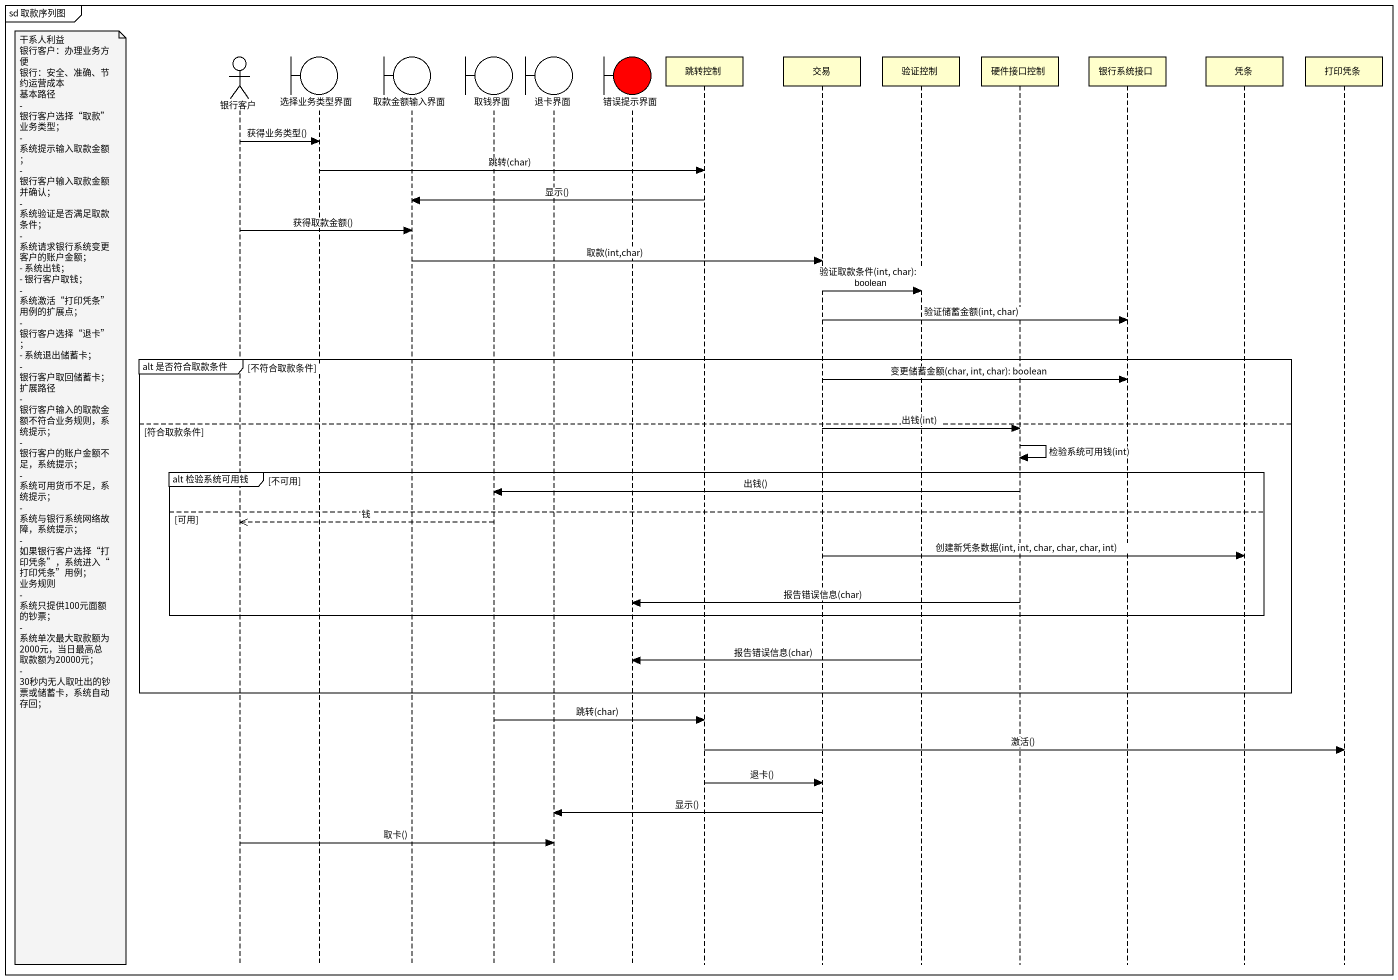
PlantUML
@startuml
mainframe sd 取款序列图
hide footbox
actor 银行客户
boundary 选择业务类型界面
boundary 取款金额输入界面
boundary 取钱界面
boundary 退卡界面
boundary 错误提示界面 #FF0000
participant 跳转控制
participant 交易
participant 验证控制
participant 硬件接口控制
participant 银行系统接口
participant 凭条
participant 打印凭条

银行客户 -> 选择业务类型界面 : 获得业务类型()
选择业务类型界面 -> 跳转控制 : 跳转(char)
跳转控制 -> 取款金额输入界面 : 显示()
银行客户 -> 取款金额输入界面 : 获得取款金额()
取款金额输入界面 -> 交易 : 取款(int,char)
交易 -> 验证控制 : 验证取款条件(int, char): boolean
交易 -> 银行系统接口 : 验证储蓄金额(int, char)
group alt 是否符合取款条件 [不符合取款条件]
  交易 -> 银行系统接口 : 变更储蓄金额(char, int, char): boolean
else 符合取款条件
  交易 -> 硬件接口控制 : 出钱(int)
  硬件接口控制 -> 硬件接口控制 : 检验系统可用钱(int)
  group alt 检验系统可用钱 [不可用]
    硬件接口控制 -> 取钱界面 : 出钱()
    note left of 银行客户
      干系人利益
      银行客户：办理业务方便
      银行：安全、准确、节约运营成本
      基本路径
      - 银行客户选择“取款”业务类型；
      - 系统提示输入取款金额；
      - 银行客户输入取款金额并确认；
      - 系统验证是否满足取款条件；
      - 系统请求银行系统变更客户的账户金额；
      - 系统出钱；
      - 银行客户取钱；
      - 系统激活“打印凭条”用例的扩展点；
      - 银行客户选择“退卡”；
      - 系统退出储蓄卡；
      - 银行客户取回储蓄卡；
      扩展路径
      - 银行客户输入的取款金额不符合业务规则，系统提示；
      - 银行客户的账户金额不足，系统提示；
      - 系统可用货币不足，系统提示；
      - 系统与银行系统网络故障，系统提示；
      - 如果银行客户选择“打印凭条”，系统进入“打印凭条”用例；
      业务规则
      - 系统只提供100元面额的钞票；
      - 系统单次最大取款额为2000元，当日最高总取款额为20000元；
      - 30秒内无人取吐出的钞票或储蓄卡，系统自动存回；
    end note
  else 可用
    取钱界面 -->> 银行客户 : 钱
    交易 -> 凭条 : 创建新凭条数据(int, int, char, char, char, int)
    硬件接口控制 -> 错误提示界面 : 报告错误信息(char)
  end
  验证控制 -> 错误提示界面 : 报告错误信息(char)
end
取钱界面 -> 跳转控制 : 跳转(char)
跳转控制 -> 打印凭条 : 激活()
跳转控制 -> 交易 : 退卡()
交易 -> 退卡界面 : 显示()
银行客户 -> 退卡界面 : 取卡()
@enduml
